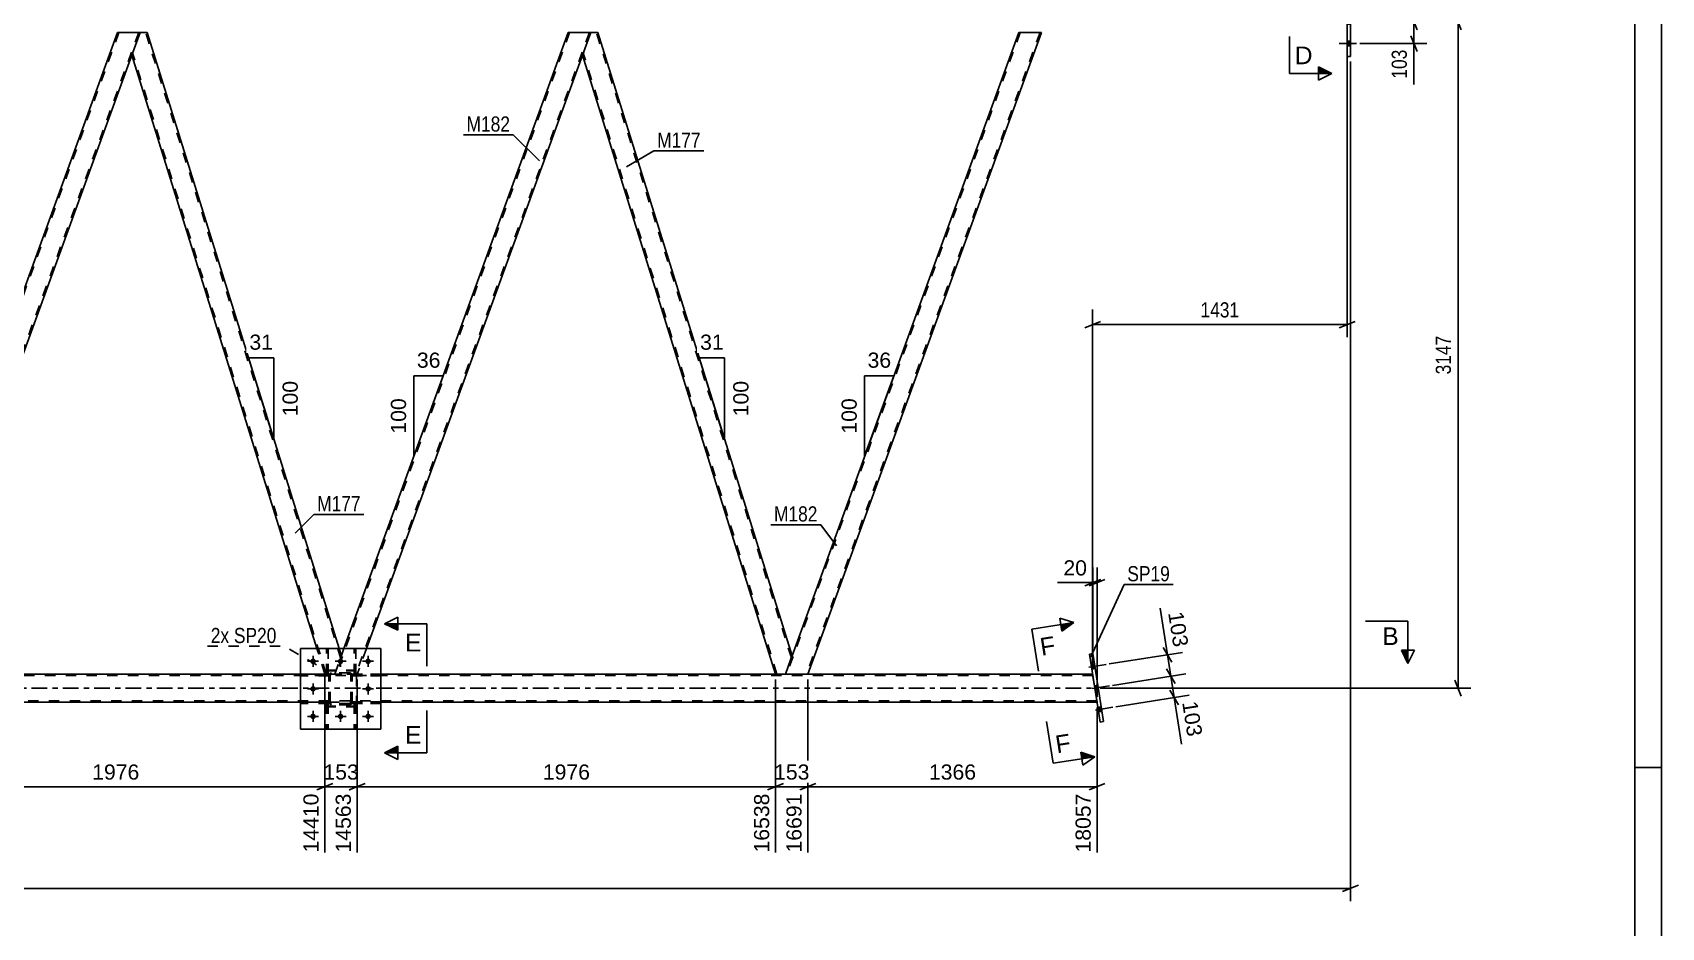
# Model space of a CAD drawing. Header units: millimetres. Extents: x 0 to 841, y 0 to 594.
# Drawn here: x 533.3 to 841, y 267.8 to 436.9 of the extents above; entities that cross this region are included whole.
import ezdxf

# ---------------------------------------------------------------- set-up
doc = ezdxf.new("R2010")
doc.units = ezdxf.units.MM
doc.linetypes.add('DXK_LINE_DOT2', pattern=[3.9198, 1.9599, -1.9599])
doc.linetypes.add('DXK_LINE_DOT3', pattern=[5.9187, 2.979, -0.9799, 0.9799, -0.9799])
doc.styles.add('Arial', font='ARIAL.TTF', dxfattribs={"height": 0.2})
doc.styles.add('Arial Narrow', font='ARIALN.TTF', dxfattribs={"height": 0.2})

# ---------------------------------------------------------------- blocks, each defined once
blk = doc.blocks.new('Unknown-717033707-1135')
at = {"color": 5, "linetype": 'Continuous'}
for p, q in [((841, 0), (841, 594)), ((836, 5), (836, 589)), ((841, 298), (836, 298))]:
    blk.add_line(p, q, dxfattribs=at)
blk = doc.blocks.new('Part-717033707-2079 - 1868')
at = {"color": 7, "linetype": 'DXK_LINE_DOT2'}
for p, q in [((599.09, 315.63), (593.69, 315.63)), ((593.69, 315.63), (593.69, 315.31)), ((593.69, 315.31), (599.09, 315.31)), ((594.29, 315.31), (594.29, 315.63)), ((599.09, 315.31), (599.09, 315.63))]:
    blk.add_line(p, q, dxfattribs=at)
blk = doc.blocks.new('Part-717033707-2145 - 1868')
at = {"color": 7, "linetype": 'DXK_LINE_DOT2'}
for p, q in [((589.16, 310.11), (588.84, 310.11)), ((588.84, 310.11), (588.85, 305.27)), ((588.84, 309.51), (589.16, 309.51)), ((589.16, 310.11), (589.17, 305.27)), ((588.85, 305.27), (589.17, 305.27))]:
    blk.add_line(p, q, dxfattribs=at)
blk = doc.blocks.new('Part-717033707-1952 - 1868')
at = {"color": 7, "linetype": 'DXK_LINE_DOT2'}
for p, q in [((634.75, 436.87), (590.63, 315.65)), ((638.5, 436.87), (594.38, 315.65)), ((638.75, 436.87), (637.21, 432.61)), ((592.13, 320.47), (590.38, 315.65)), ((596.39, 320.47), (594.63, 315.65)), ((594.63, 315.65), (590.38, 315.65))]:
    blk.add_line(p, q, dxfattribs=at)
at = {"color": 2, "linetype": 'Continuous'}
for p, q in [((634.5, 436.87), (592.13, 320.47)), ((634.5, 436.87), (638.75, 436.87)), ((637.21, 432.61), (596.39, 320.47))]:
    blk.add_line(p, q, dxfattribs=at)
blk = doc.blocks.new('Bolt-717033707-1898 - 1868')
at = {"color": 1, "linetype": 'Continuous'}
for p, q in [((585.25, 318.07), (585.94, 318.07)), ((586.29, 319.11), (586.29, 318.42)), ((586.29, 317.03), (586.29, 317.72)), ((587.33, 318.07), (586.64, 318.07)), ((590.45, 318.07), (591.14, 318.07)), ((591.49, 319.11), (591.49, 318.42)), ((591.49, 317.03), (591.49, 317.72)), ((592.53, 318.07), (591.84, 318.07)), ((595.65, 318.07), (596.34, 318.07)), ((596.69, 319.11), (596.69, 318.42)), ((596.69, 317.03), (596.69, 317.72)), ((597.73, 318.07), (597.04, 318.07)), ((586.29, 313.91), (586.29, 313.22)), ((596.69, 313.91), (596.69, 313.22)), ((585.25, 312.87), (585.94, 312.87)), ((586.29, 311.83), (586.29, 312.52)), ((587.33, 312.87), (586.64, 312.87)), ((595.65, 312.87), (596.34, 312.87)), ((596.69, 311.83), (596.69, 312.52)), ((597.73, 312.87), (597.04, 312.87)), ((586.29, 308.71), (586.29, 308.02)), ((591.49, 308.71), (591.49, 308.02)), ((596.69, 308.71), (596.69, 308.02)), ((585.25, 307.67), (585.94, 307.67)), ((586.29, 306.63), (586.29, 307.32)), ((587.33, 307.67), (586.64, 307.67)), ((590.45, 307.67), (591.14, 307.67)), ((591.49, 306.63), (591.49, 307.32)), ((592.53, 307.67), (591.84, 307.67)), ((595.65, 307.67), (596.34, 307.67)), ((596.69, 306.63), (596.69, 307.32)), ((597.73, 307.67), (597.04, 307.67))]:
    blk.add_line(p, q, dxfattribs=at)
blk = doc.blocks.new('Part-717033707-1900 - 1868')
at = {"color": 7, "linetype": 'DXK_LINE_DOT2'}
for p, q in [((594.49, 316.27), (588.49, 316.27)), ((588.49, 309.47), (588.49, 316.27)), ((594.49, 309.47), (594.49, 316.27)), ((594.49, 309.47), (588.49, 309.47))]:
    blk.add_line(p, q, dxfattribs=at)
blk = doc.blocks.new('Part-717033707-1901 - 1868')
at = {"color": 7, "linetype": 'DXK_LINE_DOT2'}
for p, q in [((594.49, 316.41), (588.49, 316.41)), ((588.49, 309.61), (588.49, 316.41)), ((594.49, 309.61), (594.49, 316.41)), ((594.49, 309.61), (588.49, 309.61))]:
    blk.add_line(p, q, dxfattribs=at)
blk = doc.blocks.new('Part-717033707-1902 - 1868')
at = {"color": 7, "linetype": 'DXK_LINE_DOT2'}
for p, q in [((589.29, 315.39), (589.33, 315.57)), ((589.33, 315.57), (589.29, 315.39)), ((589.29, 310.35), (589.29, 315.39)), ((589.53, 315.39), (589.55, 315.48)), ((589.53, 310.35), (589.53, 315.39)), ((589.55, 315.48), (589.6, 315.56)), ((589.59, 315.83), (589.77, 315.87)), ((589.77, 315.87), (589.59, 315.83)), ((589.6, 315.56), (589.68, 315.61)), ((589.68, 315.61), (589.77, 315.63)), ((593.21, 315.87), (589.77, 315.87)), ((589.77, 315.63), (593.21, 315.63)), ((593.21, 315.87), (593.39, 315.83)), ((593.39, 315.83), (593.21, 315.87)), ((593.21, 315.63), (593.3, 315.61)), ((593.3, 315.61), (593.38, 315.56)), ((593.38, 315.56), (593.43, 315.48)), ((593.43, 315.48), (593.45, 315.39)), ((593.45, 310.35), (593.45, 315.39)), ((593.65, 315.57), (593.69, 315.39)), ((593.69, 315.39), (593.65, 315.57)), ((593.69, 310.35), (593.69, 315.39)), ((589.33, 310.17), (589.29, 310.35)), ((589.29, 310.35), (589.33, 310.17)), ((589.55, 310.26), (589.53, 310.35)), ((589.6, 310.18), (589.55, 310.26)), ((589.77, 309.87), (589.59, 309.91)), ((589.59, 309.91), (589.77, 309.87)), ((589.68, 310.13), (589.6, 310.18)), ((589.77, 310.11), (589.68, 310.13)), ((593.21, 310.11), (589.77, 310.11)), ((593.21, 309.87), (589.77, 309.87)), ((593.3, 310.13), (593.21, 310.11)), ((593.39, 309.91), (593.21, 309.87)), ((593.21, 309.87), (593.39, 309.91)), ((593.38, 310.18), (593.3, 310.13)), ((593.43, 310.26), (593.38, 310.18)), ((593.45, 310.35), (593.43, 310.26)), ((593.69, 310.35), (593.65, 310.17)), ((593.65, 310.17), (593.69, 310.35))]:
    blk.add_line(p, q, dxfattribs=at)
at = {"color": 7, "linetype": 'DXK_LINE_DOT3'}
blk.add_line((591.49, 312.87), (591.49, 312.87), dxfattribs=at)
at = {"color": 7, "linetype": 'DXK_LINE_DOT2'}
for centre, start, end in [((589.77, 315.39), 112.5, 157.5), ((589.77, 315.39), 112.5, 157.5), ((593.21, 315.39), 22.5, 67.5), ((593.21, 315.39), 22.5, 67.5), ((589.77, 310.35), 202.5, 247.5), ((589.77, 310.35), 202.5, 247.5), ((593.21, 310.35), 292.5, 337.5), ((593.21, 310.35), 292.5, 337.5)]:
    blk.add_arc(centre, 0.48, start, end, dxfattribs=at)
blk = doc.blocks.new('Part-717033707-1967 - 1868')
at = {"color": 2, "linetype": 'Continuous'}
for p, q in [((638.75, 436.87), (637.21, 432.61)), ((640.07, 436.87), (638.75, 436.87)), ((676.77, 319.12), (640.07, 436.87)), ((637.21, 432.61), (673.66, 315.65)), ((676.5, 318.37), (675.51, 315.65)), ((676.77, 319.12), (676.5, 318.37))]:
    blk.add_line(p, q, dxfattribs=at)
at = {"color": 7, "linetype": 'DXK_LINE_DOT2'}
for p, q in [((676.64, 318.74), (639.82, 436.87)), ((673.92, 315.65), (637.34, 432.99)), ((676.75, 319.06), (676.5, 318.37)), ((675.51, 315.65), (673.66, 315.65))]:
    blk.add_line(p, q, dxfattribs=at)
blk = doc.blocks.new('Part-717033707-1972 - 1868')
at = {"color": 7, "linetype": 'DXK_LINE_DOT2'}
for p, q in [((719.89, 436.87), (675.76, 315.65)), ((723.63, 436.87), (679.51, 315.65)), ((676.77, 319.12), (675.51, 315.65)), ((679.77, 315.65), (675.51, 315.65))]:
    blk.add_line(p, q, dxfattribs=at)
at = {"color": 2, "linetype": 'Continuous'}
for p, q in [((719.63, 436.87), (676.77, 319.12)), ((723.89, 436.87), (679.77, 315.65)), ((719.63, 436.87), (723.89, 436.87))]:
    blk.add_line(p, q, dxfattribs=at)
blk = doc.blocks.new('Part-717033707-1982 - 1868')
at = {"color": 7, "linetype": 'DXK_LINE_DOT2'}
for p, q in [((588.85, 315.63), (588.85, 320.47)), ((588.85, 320.47), (589.17, 320.47)), ((589.17, 320.47), (589.17, 315.63)), ((588.85, 316.23), (589.17, 316.23)), ((589.17, 315.63), (588.85, 315.63))]:
    blk.add_line(p, q, dxfattribs=at)
blk = doc.blocks.new('Part-717033707-1923 - 1868')
at = {"color": 7, "linetype": 'DXK_LINE_DOT2'}
for p, q in [((589.29, 310.43), (583.89, 310.43)), ((583.89, 310.43), (583.89, 310.11)), ((589.29, 310.11), (583.89, 310.11)), ((588.69, 310.11), (588.69, 310.43)), ((589.29, 310.11), (589.29, 310.43))]:
    blk.add_line(p, q, dxfattribs=at)
blk = doc.blocks.new('Part-717033707-1988 - 1868')
at = {"color": 7, "linetype": 'DXK_LINE_DOT2'}
for p, q in [((588.84, 310.11), (589.16, 310.11)), ((588.84, 310.11), (588.85, 305.27)), ((588.84, 309.51), (589.16, 309.51)), ((589.16, 310.11), (589.17, 305.27)), ((589.17, 305.27), (588.85, 305.27))]:
    blk.add_line(p, q, dxfattribs=at)
blk = doc.blocks.new('Part-717033707-1928 - 1868')
at = {"color": 2, "linetype": 'Continuous'}
for p, q in [((781.62, 445.37), (781.62, 432.37)), ((781.62, 445.37), (782.26, 445.37)), ((782.26, 445.37), (782.26, 432.37)), ((781.62, 432.37), (782.26, 432.37))]:
    blk.add_line(p, q, dxfattribs=at)
blk = doc.blocks.new('Part-717033707-1993 - 1868')
at = {"color": 7, "linetype": 'DXK_LINE_DOT2'}
for p, q in [((589.29, 315.39), (589.33, 315.57)), ((589.33, 315.57), (589.29, 315.39)), ((589.29, 310.35), (589.29, 315.39)), ((589.53, 315.39), (589.55, 315.48)), ((589.53, 310.35), (589.53, 315.39)), ((589.55, 315.48), (589.6, 315.56)), ((589.59, 315.83), (589.77, 315.87)), ((589.77, 315.87), (589.59, 315.83)), ((589.6, 315.56), (589.68, 315.61)), ((589.68, 315.61), (589.77, 315.63)), ((593.21, 315.87), (589.77, 315.87)), ((589.77, 315.63), (593.21, 315.63)), ((593.21, 315.87), (593.39, 315.83)), ((593.39, 315.83), (593.21, 315.87)), ((593.21, 315.63), (593.3, 315.61)), ((593.3, 315.61), (593.38, 315.56)), ((593.38, 315.56), (593.43, 315.48)), ((593.43, 315.48), (593.45, 315.39)), ((593.45, 310.35), (593.45, 315.39)), ((593.65, 315.57), (593.69, 315.39)), ((593.69, 315.39), (593.65, 315.57)), ((593.69, 310.35), (593.69, 315.39)), ((589.33, 310.17), (589.29, 310.35)), ((589.29, 310.35), (589.33, 310.17)), ((589.55, 310.26), (589.53, 310.35)), ((589.6, 310.18), (589.55, 310.26)), ((589.77, 309.87), (589.59, 309.91)), ((589.59, 309.91), (589.77, 309.87)), ((589.68, 310.13), (589.6, 310.18)), ((589.77, 310.11), (589.68, 310.13)), ((593.21, 310.11), (589.77, 310.11)), ((593.21, 309.87), (589.77, 309.87)), ((593.3, 310.13), (593.21, 310.11)), ((593.39, 309.91), (593.21, 309.87)), ((593.21, 309.87), (593.39, 309.91)), ((593.38, 310.18), (593.3, 310.13)), ((593.43, 310.26), (593.38, 310.18)), ((593.45, 310.35), (593.43, 310.26)), ((593.69, 310.35), (593.65, 310.17)), ((593.65, 310.17), (593.69, 310.35))]:
    blk.add_line(p, q, dxfattribs=at)
at = {"color": 7, "linetype": 'DXK_LINE_DOT3'}
blk.add_line((591.49, 312.87), (591.49, 312.87), dxfattribs=at)
at = {"color": 7, "linetype": 'DXK_LINE_DOT2'}
for centre, start, end in [((589.77, 315.39), 112.5, 157.5), ((589.77, 315.39), 112.5, 157.5), ((593.21, 315.39), 22.5, 67.5), ((593.21, 315.39), 22.5, 67.5), ((589.77, 310.35), 202.5, 247.5), ((589.77, 310.35), 202.5, 247.5), ((593.21, 310.35), 292.5, 337.5), ((593.21, 310.35), 292.5, 337.5)]:
    blk.add_arc(centre, 0.48, start, end, dxfattribs=at)
blk = doc.blocks.new('Part-717033707-1933 - 1868')
at = {"color": 2, "linetype": 'Continuous'}
for p, q in [((733.6, 319.53), (732.97, 319.43)), ((734.98, 306.58), (732.97, 319.43)), ((733.6, 319.53), (735.61, 306.68)), ((735.61, 306.68), (734.98, 306.58))]:
    blk.add_line(p, q, dxfattribs=at)
blk = doc.blocks.new('Part-717033707-1985 - 1868')
at = {"color": 7, "linetype": 'DXK_LINE_DOT2'}
for p, q in [((594.04, 315.63), (594.04, 320.47)), ((594.04, 320.47), (594.36, 320.47)), ((594.36, 320.47), (594.36, 315.63)), ((594.04, 316.23), (594.36, 316.23)), ((594.36, 315.63), (594.04, 315.63))]:
    blk.add_line(p, q, dxfattribs=at)
blk = doc.blocks.new('Part-717033707-1991 - 1868')
at = {"color": 7, "linetype": 'DXK_LINE_DOT2'}
for p, q in [((594.04, 310.11), (594.36, 310.11)), ((594.04, 310.11), (594.04, 305.27)), ((594.04, 309.51), (594.36, 309.51)), ((594.36, 310.11), (594.36, 305.27)), ((594.36, 305.27), (594.04, 305.27))]:
    blk.add_line(p, q, dxfattribs=at)
blk = doc.blocks.new('Part-717033707-2095 - 1868')
at = {"color": 7, "linetype": 'DXK_LINE_DOT2'}
for p, q in [((583.89, 320.47), (583.89, 305.27)), ((583.89, 320.47), (599.09, 320.47)), ((599.09, 320.47), (599.09, 305.27)), ((583.89, 305.27), (599.09, 305.27))]:
    blk.add_line(p, q, dxfattribs=at)
blk = doc.blocks.new('Part-717033707-2039 - 1868')
at = {"color": 7, "linetype": 'DXK_LINE_DOT2'}
for p, q in [((549.62, 436.87), (505.5, 315.65)), ((553.36, 436.87), (509.24, 315.65)), ((553.62, 436.87), (552.07, 432.61)), ((506.5, 319.12), (505.24, 315.65)), ((509.5, 315.65), (505.24, 315.65))]:
    blk.add_line(p, q, dxfattribs=at)
at = {"color": 2, "linetype": 'Continuous'}
for p, q in [((549.36, 436.87), (506.5, 319.12)), ((549.36, 436.87), (553.62, 436.87)), ((552.07, 432.61), (509.5, 315.65))]:
    blk.add_line(p, q, dxfattribs=at)
blk = doc.blocks.new('Part-717033707-2044 - 1868')
at = {"color": 2, "linetype": 'Continuous'}
for p, q in [((553.62, 436.87), (552.07, 432.61)), ((554.94, 436.87), (553.62, 436.87)), ((591.22, 320.47), (554.94, 436.87)), ((587.03, 320.47), (552.07, 432.61))]:
    blk.add_line(p, q, dxfattribs=at)
at = {"color": 7, "linetype": 'DXK_LINE_DOT2'}
for p, q in [((591.5, 318.74), (554.68, 436.87)), ((588.78, 315.65), (552.21, 432.99)), ((588.53, 315.65), (587.03, 320.47)), ((591.64, 319.12), (591.22, 320.47)), ((590.38, 315.65), (591.64, 319.12)), ((588.53, 315.65), (590.38, 315.65))]:
    blk.add_line(p, q, dxfattribs=at)
blk = doc.blocks.new('Part-717033707-2070 - 1868')
at = {"color": 7, "linetype": 'DXK_LINE_DOT2'}
for p, q in [((733.6, 315.41), (59.62, 315.41)), ((599.09, 315.65), (583.89, 315.65)), ((733.56, 315.65), (734.39, 310.37)), ((734.35, 310.61), (59.62, 310.61)), ((599.09, 310.37), (328.48, 310.37))]:
    blk.add_line(p, q, dxfattribs=at)
at = {"color": 2, "linetype": 'Continuous'}
for p, q in [((583.89, 315.65), (343.68, 315.65)), ((733.56, 315.65), (599.09, 315.65)), ((583.89, 310.37), (343.68, 310.37)), ((734.39, 310.37), (599.09, 310.37))]:
    blk.add_line(p, q, dxfattribs=at)
at = {"color": 7, "linetype": 'DXK_LINE_DOT3'}
blk.add_line((59.62, 313.01), (733.97, 313.01), dxfattribs=at)
blk = doc.blocks.new('Part-717033707-2077 - 1868')
at = {"color": 7, "linetype": 'DXK_LINE_DOT2'}
for p, q in [((589.29, 315.63), (583.89, 315.63)), ((583.89, 315.63), (583.89, 315.31)), ((589.29, 315.31), (583.89, 315.31)), ((588.69, 315.31), (588.69, 315.63)), ((589.29, 315.31), (589.29, 315.63))]:
    blk.add_line(p, q, dxfattribs=at)
blk = doc.blocks.new('Part-717033707-2078 - 1868')
at = {"color": 7, "linetype": 'DXK_LINE_DOT2'}
for p, q in [((599.09, 310.43), (593.69, 310.43)), ((593.69, 310.43), (593.69, 310.11)), ((593.69, 310.11), (599.09, 310.11)), ((594.29, 310.11), (594.29, 310.43)), ((599.09, 310.11), (599.09, 310.43))]:
    blk.add_line(p, q, dxfattribs=at)
blk = doc.blocks.new('Bolt-717033707-2092 - 1868')
at = {"linetype": 'Continuous'}
for points in [[(781.62, 443.41), (781.62, 442.53), (782.26, 442.53), (782.26, 443.41)], [(781.62, 443.41), (781.62, 442.53), (782.26, 442.53), (782.26, 443.41)], [(781.62, 443.41), (781.62, 442.53), (782.26, 442.53), (782.26, 443.41)], [(781.62, 439.31), (781.62, 438.43), (782.26, 438.43), (782.26, 439.31)], [(781.62, 439.31), (781.62, 438.43), (782.26, 438.43), (782.26, 439.31)], [(781.62, 435.21), (781.62, 434.33), (782.26, 434.33), (782.26, 435.21)], [(781.62, 435.21), (781.62, 434.33), (782.26, 434.33), (782.26, 435.21)], [(781.62, 435.21), (781.62, 434.33), (782.26, 434.33), (782.26, 435.21)]]:
    blk.add_hatch(color=1, dxfattribs=at).paths.add_polyline_path(points)
at = {"color": 1, "linetype": 'Continuous'}
for p, q in [((782.26, 443.41), (781.62, 443.41)), ((782.26, 443.41), (781.62, 443.41)), ((782.26, 443.41), (781.62, 443.41)), ((783.42, 442.97), (780.1, 442.97)), ((783.42, 442.97), (780.1, 442.97)), ((783.42, 442.97), (780.1, 442.97)), ((782.26, 442.53), (781.62, 442.53)), ((782.26, 442.53), (781.62, 442.53)), ((782.26, 442.53), (781.62, 442.53)), ((783.42, 438.87), (780.1, 438.87)), ((783.42, 438.87), (780.1, 438.87)), ((782.26, 439.31), (781.62, 439.31)), ((782.26, 439.31), (781.62, 439.31)), ((782.26, 438.43), (781.62, 438.43)), ((782.26, 438.43), (781.62, 438.43)), ((783.42, 434.77), (780.1, 434.77)), ((783.42, 434.77), (780.1, 434.77)), ((783.42, 434.77), (780.1, 434.77)), ((782.26, 435.21), (781.62, 435.21)), ((782.26, 435.21), (781.62, 435.21)), ((782.26, 435.21), (781.62, 435.21)), ((782.26, 434.33), (781.62, 434.33)), ((782.26, 434.33), (781.62, 434.33)), ((782.26, 434.33), (781.62, 434.33))]:
    blk.add_line(p, q, dxfattribs=at)
blk = doc.blocks.new('Bolt-717033707-2093 - 1868')
at = {"linetype": 'Continuous'}
for points in [[(734.04, 316.72), (733.9, 317.59), (733.27, 317.49), (733.41, 316.62)], [(734.04, 316.72), (733.9, 317.59), (733.27, 317.49), (733.41, 316.62)], [(734.04, 316.72), (733.9, 317.59), (733.27, 317.49), (733.41, 316.62)], [(734.67, 312.67), (734.54, 313.54), (733.91, 313.44), (734.04, 312.57)], [(734.67, 312.67), (734.54, 313.54), (733.91, 313.44), (734.04, 312.57)], [(735.31, 308.62), (735.17, 309.49), (734.54, 309.39), (734.68, 308.52)], [(735.31, 308.62), (735.17, 309.49), (734.54, 309.39), (734.68, 308.52)], [(735.31, 308.62), (735.17, 309.49), (734.54, 309.39), (734.68, 308.52)]]:
    blk.add_hatch(color=1, dxfattribs=at).paths.add_polyline_path(points)
at = {"color": 1, "linetype": 'Continuous'}
for p, q in [((732.82, 316.97), (736.1, 317.49)), ((732.82, 316.97), (736.1, 317.49)), ((732.82, 316.97), (736.1, 317.49)), ((733.27, 317.49), (733.9, 317.59)), ((733.27, 317.49), (733.9, 317.59)), ((733.27, 317.49), (733.9, 317.59)), ((733.41, 316.62), (734.04, 316.72)), ((733.41, 316.62), (734.04, 316.72)), ((733.41, 316.62), (734.04, 316.72)), ((733.46, 312.92), (736.74, 313.44)), ((733.46, 312.92), (736.74, 313.44)), ((733.91, 313.44), (734.54, 313.54)), ((733.91, 313.44), (734.54, 313.54)), ((734.04, 312.57), (734.67, 312.67)), ((734.04, 312.57), (734.67, 312.67)), ((734.1, 308.87), (737.38, 309.39)), ((734.1, 308.87), (737.38, 309.39)), ((734.1, 308.87), (737.38, 309.39)), ((734.54, 309.39), (735.17, 309.49)), ((734.54, 309.39), (735.17, 309.49)), ((734.54, 309.39), (735.17, 309.49)), ((734.68, 308.52), (735.31, 308.62)), ((734.68, 308.52), (735.31, 308.62)), ((734.68, 308.52), (735.31, 308.62))]:
    blk.add_line(p, q, dxfattribs=at)
blk = doc.blocks.new('Bolt-717033707-2113 - 1868')
at = {"linetype": 'Continuous'}
for points in [[(586.81, 318.07, -1), (585.77, 318.07, -1)], [(592.01, 318.07, -1), (590.97, 318.07, -1)], [(597.21, 318.07, -1), (596.17, 318.07, -1)], [(586.81, 312.87, -1), (585.77, 312.87, -1)], [(597.21, 312.87, -1), (596.17, 312.87, -1)], [(586.81, 307.67, -1), (585.77, 307.67, -1)], [(592.01, 307.67, -1), (590.97, 307.67, -1)], [(597.21, 307.67, -1), (596.17, 307.67, -1)]]:
    blk.add_hatch(color=1, dxfattribs=at).paths.add_polyline_path(points)
at = {"color": 1, "linetype": 'Continuous'}
for p, q in [((587.33, 318.07), (585.25, 318.07)), ((586.29, 319.11), (586.29, 317.03)), ((592.53, 318.07), (590.45, 318.07)), ((591.49, 319.11), (591.49, 317.03)), ((597.73, 318.07), (595.65, 318.07)), ((596.69, 319.11), (596.69, 317.03)), ((586.29, 313.91), (586.29, 311.83)), ((596.69, 313.91), (596.69, 311.83)), ((587.33, 312.87), (585.25, 312.87)), ((597.73, 312.87), (595.65, 312.87)), ((586.29, 308.71), (586.29, 306.63)), ((591.49, 308.71), (591.49, 306.63)), ((596.69, 308.71), (596.69, 306.63)), ((587.33, 307.67), (585.25, 307.67)), ((592.53, 307.67), (590.45, 307.67)), ((597.73, 307.67), (595.65, 307.67))]:
    blk.add_line(p, q, dxfattribs=at)
blk = doc.blocks.new('Part-717033707-2132 - 1868')
at = {"color": 2, "linetype": 'Continuous'}
for p, q in [((599.09, 320.47), (583.89, 320.47)), ((583.89, 320.47), (583.89, 305.27)), ((599.09, 320.47), (599.09, 305.27)), ((599.09, 305.27), (583.89, 305.27))]:
    blk.add_line(p, q, dxfattribs=at)
blk = doc.blocks.new('Part-717033707-2133 - 1868')
at = {"color": 7, "linetype": 'DXK_LINE_DOT2'}
for p, q in [((593.69, 315.31), (593.69, 315.63)), ((593.69, 315.63), (599.09, 315.63)), ((599.09, 315.31), (593.69, 315.31)), ((594.29, 315.31), (594.29, 315.63)), ((599.09, 315.63), (599.09, 315.31))]:
    blk.add_line(p, q, dxfattribs=at)
blk = doc.blocks.new('Part-717033707-2134 - 1868')
at = {"color": 7, "linetype": 'DXK_LINE_DOT2'}
for p, q in [((593.69, 310.11), (593.69, 310.43)), ((593.69, 310.43), (599.09, 310.43)), ((599.09, 310.11), (593.69, 310.11)), ((594.29, 310.11), (594.29, 310.43)), ((599.09, 310.43), (599.09, 310.11))]:
    blk.add_line(p, q, dxfattribs=at)
blk = doc.blocks.new('Part-717033707-2135 - 1868')
at = {"color": 7, "linetype": 'DXK_LINE_DOT2'}
for p, q in [((589.29, 315.63), (583.89, 315.63)), ((583.89, 315.31), (583.89, 315.63)), ((589.29, 315.31), (583.89, 315.31)), ((588.69, 315.31), (588.69, 315.63)), ((589.29, 315.63), (589.29, 315.31))]:
    blk.add_line(p, q, dxfattribs=at)
blk = doc.blocks.new('Part-717033707-2136 - 1868')
at = {"color": 7, "linetype": 'DXK_LINE_DOT2'}
for p, q in [((589.29, 310.43), (583.89, 310.43)), ((583.89, 310.11), (583.89, 310.43)), ((589.29, 310.11), (583.89, 310.11)), ((588.69, 310.11), (588.69, 310.43)), ((589.29, 310.43), (589.29, 310.11))]:
    blk.add_line(p, q, dxfattribs=at)
blk = doc.blocks.new('Part-717033707-2139 - 1868')
at = {"color": 2, "linetype": 'Continuous'}
for p, q in [((588.85, 320.47), (588.85, 320.47)), ((589.17, 320.47), (588.85, 320.47)), ((589.17, 320.47), (589.17, 320.47))]:
    blk.add_line(p, q, dxfattribs=at)
at = {"color": 7, "linetype": 'DXK_LINE_DOT2'}
for p, q in [((588.85, 315.63), (588.85, 320.47)), ((589.17, 315.63), (589.17, 320.47)), ((588.85, 316.23), (589.17, 316.23)), ((589.17, 315.63), (588.85, 315.63))]:
    blk.add_line(p, q, dxfattribs=at)
blk = doc.blocks.new('Part-717033707-2142 - 1868')
at = {"color": 2, "linetype": 'Continuous'}
for p, q in [((594.04, 320.47), (594.04, 320.47)), ((594.36, 320.47), (594.04, 320.47)), ((594.36, 320.47), (594.36, 320.47))]:
    blk.add_line(p, q, dxfattribs=at)
at = {"color": 7, "linetype": 'DXK_LINE_DOT2'}
for p, q in [((594.04, 315.63), (594.04, 320.47)), ((594.36, 315.63), (594.36, 320.47)), ((594.04, 316.23), (594.36, 316.23)), ((594.36, 315.63), (594.04, 315.63))]:
    blk.add_line(p, q, dxfattribs=at)
blk = doc.blocks.new('Part-717033707-2148 - 1868')
at = {"color": 7, "linetype": 'DXK_LINE_DOT2'}
for p, q in [((594.36, 310.11), (594.04, 310.11)), ((594.04, 310.11), (594.04, 305.27)), ((594.04, 309.51), (594.36, 309.51)), ((594.36, 310.11), (594.36, 305.27)), ((594.04, 305.27), (594.36, 305.27))]:
    blk.add_line(p, q, dxfattribs=at)
blk = doc.blocks.new('StraightDimension-717033707-50529 - 1868')
at = {"color": 7, "linetype": 'Continuous'}
for p, q in [((746.86, 320.7), (748.51, 317.92)), ((736.68, 317.58), (750.5, 319.75)), ((747.68, 319.31), (748.32, 315.26)), ((737.32, 313.53), (751.14, 315.7)), ((749.15, 313.87), (747.49, 316.65))]:
    blk.add_line(p, q, dxfattribs=at)
at = {"color": 0}
blk.add_wipeout([(748.34, 319.94), (752.49, 320.59), (751.27, 328.37), (747.12, 327.72)], dxfattribs=at)
at = {"color": 7, "linetype": 'Continuous'}
blk.add_line((747.68, 319.31), (746.3, 328.12), dxfattribs=at)
blk.add_line((747.68, 319.31), (746.3, 328.12), dxfattribs=at)
at = {"color": 3, "style": 'Arial'}
blk.add_text('103', height=2.865, rotation=-81.0735, dxfattribs=at).set_placement((747.81, 327.22))
blk = doc.blocks.new('StraightDimension-717033707-56484 - 1868')
at = {"color": 7, "linetype": 'Continuous'}
for p, q in [((733.6, 320.53), (733.6, 335.79)), ((734.39, 311.37), (734.39, 335.79)), ((732.1, 332.34), (735.1, 333.54)), ((735.89, 333.54), (732.89, 332.34)), ((733.6, 332.94), (734.39, 332.94))]:
    blk.add_line(p, q, dxfattribs=at)
at = {"color": 0}
blk.add_wipeout([(733.07, 333.69), (733.07, 337.89), (727.43, 337.89), (727.43, 333.69)], dxfattribs=at)
at = {"color": 7, "linetype": 'Continuous'}
blk.add_line((733.6, 332.94), (726.9, 332.94), dxfattribs=at)
blk.add_line((733.6, 332.94), (726.9, 332.94), dxfattribs=at)
at = {"color": 3, "style": 'Arial'}
blk.add_text('20', height=2.865, dxfattribs=at).set_placement((728.03, 334.29))
blk = doc.blocks.new('AngleDimension-717033707-49959 - 1868')
at = {"color": 7, "linetype": 'Continuous'}
for p, q in [((690.49, 372.04), (696.03, 372.04)), ((690.49, 356.81), (696.03, 372.04)), ((690.49, 356.81), (690.49, 372.04)), ((696.07, 372.13), (696.03, 372.04))]:
    blk.add_line(p, q, dxfattribs=at)
at = {"color": 0}
for points in [[(696.09, 372.94), (696.09, 377.14), (690.44, 377.14), (690.44, 372.94)], [(689.59, 368.36), (685.39, 368.36), (685.39, 360.49), (689.59, 360.49)]]:
    blk.add_wipeout(points, dxfattribs=at)
at = {"color": 3, "style": 'Arial'}
blk.add_text('36', height=2.865, dxfattribs=at).set_placement((691.04, 373.54))
blk.add_text('100', height=2.865, rotation=90.0002, dxfattribs=at).set_placement((688.99, 361.09))
blk = doc.blocks.new('StraightDimension-717033707-49476 - 1868')
at = {"color": 7, "linetype": 'Continuous'}
for p, q in [((679.77, 314.65), (679.77, 281.95)), ((734.39, 309.37), (734.39, 281.95)), ((681.27, 294.97), (678.27, 293.77)), ((679.77, 294.37), (734.39, 294.37)), ((732.89, 293.77), (735.89, 294.97))]:
    blk.add_line(p, q, dxfattribs=at)
at = {"color": 0}
blk.add_wipeout([(712.12, 295.12), (712.12, 299.32), (702.03, 299.32), (702.03, 295.12)], dxfattribs=at)
at = {"color": 0, "linetype": 'Continuous'}
blk.add_wipeout([(733.79, 293.67), (729.59, 293.67), (729.59, 281.35), (733.79, 281.35)], dxfattribs=at)
at = {"color": 3, "style": 'Arial'}
blk.add_text('1366', height=2.865, dxfattribs=at).set_placement((702.63, 295.72))
at = {"color": 3, "linetype": 'Continuous', "style": 'Arial'}
blk.add_text('18057', height=2.865, rotation=90.0002, dxfattribs=at).set_placement((733.19, 281.95))
blk = doc.blocks.new('StraightDimension-717033707-50510 - 1868')
at = {"color": 7, "linetype": 'Continuous'}
for p, q in [((793.66, 440.37), (794.86, 437.37)), ((782.62, 438.87), (796.66, 438.87)), ((794.26, 434.77), (794.26, 438.87)), ((784.02, 434.77), (796.66, 434.77)), ((794.86, 433.27), (793.66, 436.27))]:
    blk.add_line(p, q, dxfattribs=at)
at = {"color": 0}
blk.add_wipeout([(793.51, 434.24), (789.31, 434.24), (789.31, 427.56), (793.51, 427.56)], dxfattribs=at)
at = {"color": 7, "linetype": 'Continuous'}
blk.add_line((794.26, 434.77), (794.26, 427.03), dxfattribs=at)
blk.add_line((794.26, 434.77), (794.26, 427.03), dxfattribs=at)
at = {"color": 3, "style": 'Arial Narrow'}
blk.add_text('103', height=2.863, rotation=90.0002, dxfattribs=at).set_placement((792.91, 428.16))
blk = doc.blocks.new('StraightDimension-717033707-2245 - 1868')
at = {"color": 7, "linetype": 'Continuous'}
for p, q in [((781.62, 435.87), (781.62, 379.29)), ((735.06, 382.29), (732.06, 381.09)), ((733.56, 316.65), (733.56, 384.54)), ((733.56, 381.69), (781.62, 381.69)), ((780.12, 381.09), (783.12, 382.29))]:
    blk.add_line(p, q, dxfattribs=at)
at = {"color": 0}
blk.add_wipeout([(761.84, 382.44), (761.84, 386.64), (753.33, 386.64), (753.33, 382.44)], dxfattribs=at)
at = {"color": 3, "style": 'Arial Narrow'}
blk.add_text('1431', height=2.863, dxfattribs=at).set_placement((753.93, 383.04))
blk = doc.blocks.new('StraightDimension-717033707-49479 - 1868')
at = {"color": 7, "linetype": 'Continuous'}
for p, q in [((588.53, 314.65), (588.53, 281.95)), ((594.63, 314.65), (594.63, 281.95)), ((587.03, 293.77), (590.03, 294.97)), ((588.53, 294.37), (594.63, 294.37)), ((596.13, 294.97), (593.13, 293.77))]:
    blk.add_line(p, q, dxfattribs=at)
at = {"color": 0}
blk.add_wipeout([(595.52, 295.12), (595.52, 299.32), (587.65, 299.32), (587.65, 295.12)], dxfattribs=at)
at = {"color": 3, "style": 'Arial'}
blk.add_text('153', height=2.865, dxfattribs=at).set_placement((588.25, 295.72))
at = {"color": 0, "linetype": 'Continuous'}
blk.add_wipeout([(594.03, 293.67), (589.83, 293.67), (589.83, 281.35), (594.03, 281.35)], dxfattribs=at)
at = {"color": 3, "linetype": 'Continuous', "style": 'Arial'}
blk.add_text('14563', height=2.865, rotation=90.0002, dxfattribs=at).set_placement((593.43, 281.95))
blk = doc.blocks.new('StraightDimension-717033707-2256 - 1868')
at = {"color": 7, "linetype": 'Continuous'}
for p, q in [((803.18, 437.37), (801.98, 440.37)), ((782.62, 438.87), (804.98, 438.87)), ((802.58, 313.01), (802.58, 438.87)), ((801.98, 314.51), (803.18, 311.51)), ((734.97, 313.01), (804.98, 313.01))]:
    blk.add_line(p, q, dxfattribs=at)
at = {"color": 0}
blk.add_wipeout([(801.83, 380.19), (797.63, 380.19), (797.63, 371.68), (801.83, 371.68)], dxfattribs=at)
at = {"color": 3, "style": 'Arial Narrow'}
blk.add_text('3147', height=2.863, rotation=90.0002, dxfattribs=at).set_placement((801.23, 372.28))
blk = doc.blocks.new('StraightDimension-717033707-2600 - 1868')
at = {"color": 7, "linetype": 'Continuous'}
for p, q in [((782.26, 431.37), (782.26, 272.76)), ((50.36, 275.16), (782.26, 275.16)), ((780.76, 274.56), (783.76, 275.76))]:
    blk.add_line(p, q, dxfattribs=at)
blk = doc.blocks.new('StraightDimension-717033707-49477 - 1868')
at = {"color": 7, "linetype": 'Continuous'}
for p, q in [((673.66, 314.65), (673.66, 281.95)), ((679.77, 314.65), (679.77, 281.95)), ((672.16, 293.77), (675.16, 294.97)), ((673.66, 294.37), (679.77, 294.37)), ((681.27, 294.97), (678.27, 293.77))]:
    blk.add_line(p, q, dxfattribs=at)
at = {"color": 0}
blk.add_wipeout([(680.65, 295.12), (680.65, 299.32), (672.78, 299.32), (672.78, 295.12)], dxfattribs=at)
at = {"color": 3, "style": 'Arial'}
blk.add_text('153', height=2.865, dxfattribs=at).set_placement((673.38, 295.72))
at = {"color": 0, "linetype": 'Continuous'}
blk.add_wipeout([(679.17, 293.67), (674.97, 293.67), (674.97, 281.35), (679.17, 281.35)], dxfattribs=at)
at = {"color": 3, "linetype": 'Continuous', "style": 'Arial'}
blk.add_text('16691', height=2.865, rotation=90.0002, dxfattribs=at).set_placement((678.57, 281.95))
blk = doc.blocks.new('StraightDimension-717033707-49478 - 1868')
at = {"color": 7, "linetype": 'Continuous'}
for p, q in [((594.63, 314.65), (594.63, 281.95)), ((673.66, 314.65), (673.66, 281.95)), ((596.13, 294.97), (593.13, 293.77)), ((594.63, 294.37), (673.66, 294.37)), ((672.16, 293.77), (675.16, 294.97))]:
    blk.add_line(p, q, dxfattribs=at)
at = {"color": 0}
blk.add_wipeout([(639.2, 295.12), (639.2, 299.32), (629.1, 299.32), (629.1, 295.12)], dxfattribs=at)
at = {"color": 0, "linetype": 'Continuous'}
blk.add_wipeout([(673.06, 293.67), (668.86, 293.67), (668.86, 281.35), (673.06, 281.35)], dxfattribs=at)
at = {"color": 3, "style": 'Arial'}
blk.add_text('1976', height=2.865, dxfattribs=at).set_placement((629.7, 295.72))
at = {"color": 3, "linetype": 'Continuous', "style": 'Arial'}
blk.add_text('16538', height=2.865, rotation=90.0002, dxfattribs=at).set_placement((672.46, 281.95))
blk = doc.blocks.new('StraightDimension-717033707-49480 - 1868')
at = {"color": 7, "linetype": 'Continuous'}
for p, q in [((509.5, 314.65), (509.5, 281.95)), ((588.53, 314.65), (588.53, 281.95)), ((511, 294.97), (508, 293.77)), ((509.5, 294.37), (588.53, 294.37)), ((587.03, 293.77), (590.03, 294.97))]:
    blk.add_line(p, q, dxfattribs=at)
at = {"color": 0}
blk.add_wipeout([(554.06, 295.12), (554.06, 299.32), (543.97, 299.32), (543.97, 295.12)], dxfattribs=at)
at = {"color": 0, "linetype": 'Continuous'}
blk.add_wipeout([(587.93, 293.67), (583.73, 293.67), (583.73, 281.35), (587.93, 281.35)], dxfattribs=at)
at = {"color": 3, "style": 'Arial'}
blk.add_text('1976', height=2.865, dxfattribs=at).set_placement((544.57, 295.72))
at = {"color": 3, "linetype": 'Continuous', "style": 'Arial'}
blk.add_text('14410', height=2.865, rotation=90.0002, dxfattribs=at).set_placement((587.33, 281.95))
blk = doc.blocks.new('AngleDimension-717033707-49901 - 1868')
at = {"color": 7, "linetype": 'Continuous'}
for p, q in [((576.98, 366.14), (574.08, 375.44)), ((578.9, 375.44), (574.08, 375.44)), ((578.9, 359.97), (574.08, 375.44)), ((578.9, 359.97), (578.9, 375.44))]:
    blk.add_line(p, q, dxfattribs=at)
at = {"color": 0}
for points in [[(579.32, 376.34), (579.32, 380.54), (573.67, 380.54), (573.67, 376.34)], [(584, 371.64), (579.8, 371.64), (579.8, 363.77), (584, 363.77)]]:
    blk.add_wipeout(points, dxfattribs=at)
at = {"color": 3, "style": 'Arial'}
blk.add_text('31', height=2.865, dxfattribs=at).set_placement((574.27, 376.94))
blk.add_text('100', height=2.865, rotation=90.0002, dxfattribs=at).set_placement((583.4, 364.37))
blk = doc.blocks.new('AngleDimension-717033707-49929 - 1868')
at = {"color": 7, "linetype": 'Continuous'}
for p, q in [((662.12, 366.14), (659.22, 375.44)), ((664.04, 375.44), (659.22, 375.44)), ((664.04, 359.97), (659.22, 375.44)), ((664.04, 359.97), (664.04, 375.44))]:
    blk.add_line(p, q, dxfattribs=at)
at = {"color": 0}
for points in [[(664.45, 376.34), (664.45, 380.54), (658.81, 380.54), (658.81, 376.34)], [(669.14, 371.64), (664.94, 371.64), (664.94, 363.77), (669.14, 363.77)]]:
    blk.add_wipeout(points, dxfattribs=at)
at = {"color": 3, "style": 'Arial'}
blk.add_text('31', height=2.865, dxfattribs=at).set_placement((659.41, 376.94))
blk.add_text('100', height=2.865, rotation=90.0002, dxfattribs=at).set_placement((668.54, 364.37))
blk = doc.blocks.new('AngleDimension-717033707-49931 - 1868')
at = {"color": 7, "linetype": 'Continuous'}
for p, q in [((605.36, 372.04), (610.9, 372.04)), ((605.36, 356.81), (610.9, 372.04)), ((605.36, 356.81), (605.36, 372.04)), ((610.93, 372.13), (610.9, 372.04))]:
    blk.add_line(p, q, dxfattribs=at)
at = {"color": 0}
for points in [[(610.95, 372.94), (610.95, 377.14), (605.31, 377.14), (605.31, 372.94)], [(604.46, 368.36), (600.26, 368.36), (600.26, 360.49), (604.46, 360.49)]]:
    blk.add_wipeout(points, dxfattribs=at)
at = {"color": 3, "style": 'Arial'}
blk.add_text('36', height=2.865, dxfattribs=at).set_placement((605.91, 373.54))
blk.add_text('100', height=2.865, rotation=90.0002, dxfattribs=at).set_placement((603.86, 361.09))
blk = doc.blocks.new('StraightDimension-717033707-50528 - 1868')
at = {"color": 7, "linetype": 'Continuous'}
for p, q in [((737.32, 313.53), (751.14, 315.7)), ((747.49, 316.65), (749.15, 313.87)), ((748.32, 315.26), (748.96, 311.21)), ((737.96, 309.48), (751.77, 311.65)), ((749.78, 309.82), (748.13, 312.6))]:
    blk.add_line(p, q, dxfattribs=at)
at = {"color": 0}
blk.add_wipeout([(751, 303.03), (755.15, 303.68), (753.93, 311.46), (749.78, 310.81)], dxfattribs=at)
at = {"color": 7, "linetype": 'Continuous'}
blk.add_line((748.96, 311.21), (750.34, 302.39), dxfattribs=at)
blk.add_line((748.96, 311.21), (750.34, 302.39), dxfattribs=at)
at = {"color": 3, "style": 'Arial'}
blk.add_text('103', height=2.865, rotation=-81.0735, dxfattribs=at).set_placement((750.46, 310.31))
blk = doc.blocks.new('Mark-717033707-1963 - 1868')
at = {"color": 0}
blk.add_wipeout([(659.51, 415.11), (659.51, 418.11), (651.29, 418.11), (651.29, 415.11)], dxfattribs=at)
blk.add_wipeout([(659.51, 415.11), (659.51, 418.11), (651.29, 418.11), (651.29, 415.11)], dxfattribs=at)
at = {"color": 30, "linetype": 'Continuous'}
for p, q in [((645.49, 411.51), (650.69, 414.51)), ((650.69, 414.51), (660.11, 414.51))]:
    blk.add_line(p, q, dxfattribs=at)
at = {"color": 3, "style": 'Arial Narrow'}
blk.add_text('M177', height=2.863, dxfattribs=at).set_placement((651.29, 415.11))
blk = doc.blocks.new('Mark-717033707-1968 - 1868')
at = {"color": 0}
blk.add_wipeout([(681.59, 344.49), (681.59, 347.49), (673.36, 347.49), (673.36, 344.49)], dxfattribs=at)
blk.add_wipeout([(681.59, 344.49), (681.59, 347.49), (673.36, 347.49), (673.36, 344.49)], dxfattribs=at)
at = {"color": 30, "linetype": 'Continuous'}
for p in [(672.76, 343.89), (685.2, 339.9)]:
    blk.add_line(p, (682.19, 343.89), dxfattribs=at)
at = {"color": 3, "style": 'Arial Narrow'}
blk.add_text('M182', height=2.863, dxfattribs=at).set_placement((673.36, 344.49))
blk = doc.blocks.new('MarkSet-717033707-51594 - 1868')
at = {"color": 0}
blk.add_wipeout([(570.44, 321.52), (570.44, 324.52), (566.97, 324.52), (566.97, 321.52)], dxfattribs=at)
blk.add_wipeout([(570.44, 321.52), (570.44, 324.52), (566.97, 324.52), (566.97, 321.52)], dxfattribs=at)
blk.add_wipeout([(579.38, 321.52), (579.38, 324.52), (571.34, 324.52), (571.34, 321.52)], dxfattribs=at)
blk.add_wipeout([(579.38, 321.52), (579.38, 324.52), (571.34, 324.52), (571.34, 321.52)], dxfattribs=at)
at = {"color": 30, "linetype": 'DXK_LINE_DOT2'}
for p in [(566.37, 320.92), (586.94, 317.42)]:
    blk.add_line(p, (580.88, 320.92), dxfattribs=at)
at = {"color": 3, "style": 'Arial Narrow'}
for s, p in [('2x', (566.97, 321.52)), ('SP20', (571.34, 321.52))]:
    blk.add_text(s, height=2.863, dxfattribs=at).set_placement(p)
blk = doc.blocks.new('Mark-717033707-1929 - 1868')
at = {"color": 0}
blk.add_wipeout([(748.15, 333.19), (748.15, 336.19), (740.11, 336.19), (740.11, 333.19)], dxfattribs=at)
blk.add_wipeout([(748.15, 333.19), (748.15, 336.19), (740.11, 336.19), (740.11, 333.19)], dxfattribs=at)
at = {"color": 30, "linetype": 'Continuous'}
for p, q in [((733.19, 318.9), (739.51, 332.59)), ((739.51, 332.59), (748.75, 332.59))]:
    blk.add_line(p, q, dxfattribs=at)
at = {"color": 3, "style": 'Arial Narrow'}
blk.add_text('SP19', height=2.863, dxfattribs=at).set_placement((740.11, 333.19))
blk = doc.blocks.new('Mark-717033707-1948 - 1868')
at = {"color": 0}
blk.add_wipeout([(623.52, 418.16), (623.52, 421.16), (615.29, 421.16), (615.29, 418.16)], dxfattribs=at)
blk.add_wipeout([(623.52, 418.16), (623.52, 421.16), (615.29, 421.16), (615.29, 418.16)], dxfattribs=at)
at = {"color": 30, "linetype": 'Continuous'}
for p in [(614.69, 417.56), (629.07, 412.61)]:
    blk.add_line(p, (624.12, 417.56), dxfattribs=at)
at = {"color": 3, "style": 'Arial Narrow'}
blk.add_text('M182', height=2.863, dxfattribs=at).set_placement((615.29, 418.16))
blk = doc.blocks.new('Mark-717033707-2040 - 1868')
at = {"color": 0}
blk.add_wipeout([(595.29, 346.44), (595.29, 349.44), (587.07, 349.44), (587.07, 346.44)], dxfattribs=at)
blk.add_wipeout([(595.29, 346.44), (595.29, 349.44), (587.07, 349.44), (587.07, 346.44)], dxfattribs=at)
at = {"color": 30, "linetype": 'Continuous'}
for p, q in [((582.93, 342.3), (586.47, 345.84)), ((586.47, 345.84), (595.89, 345.84))]:
    blk.add_line(p, q, dxfattribs=at)
at = {"color": 3, "style": 'Arial Narrow'}
blk.add_text('M177', height=2.863, dxfattribs=at).set_placement((587.07, 346.44))
blk = doc.blocks.new('SectionMark-717033707-3156 - 1868')
at = {"color": 6, "linetype": 'Continuous'}
for p, q in [((770.73, 449.81), (778.73, 449.81)), ((776.23, 451.06), (778.73, 449.81)), ((770.73, 429.14), (778.73, 429.14)), ((778.73, 429.14), (776.23, 427.89))]:
    blk.add_line(p, q, dxfattribs=at)
at = {"color": 0, "linetype": 'Continuous'}
for points in [[(775.1, 444.56), (775.1, 448.06), (771.73, 448.06), (771.73, 444.56)], [(775.1, 430.89), (775.1, 434.39), (771.73, 434.39), (771.73, 430.89)]]:
    blk.add_wipeout(points, dxfattribs=at)
at = {"linetype": 'Continuous'}
for points in [[(776.23, 448.56), (776.23, 449.81), (778.73, 449.81)], [(776.23, 429.14), (776.23, 430.39), (778.73, 429.14)]]:
    blk.add_hatch(color=6, dxfattribs=at).paths.add_polyline_path(points)
at = {"color": 6, "linetype": 'Continuous'}
for p, q in [((770.73, 449.81), (770.73, 442.81)), ((776.23, 448.56), (776.23, 451.06)), ((778.73, 449.81), (776.23, 448.56)), ((770.73, 429.14), (770.73, 436.14)), ((778.73, 429.14), (776.23, 430.39)), ((776.23, 430.39), (776.23, 427.89))]:
    blk.add_line(p, q, dxfattribs=at)
at = {"color": 3, "linetype": 'Continuous', "style": 'Arial'}
for p in [(771.73, 444.56), (771.73, 430.89)]:
    blk.add_text('D', height=3.34, dxfattribs=at).set_placement(p)
blk = doc.blocks.new('SectionMark-717033707-3220 - 1868')
at = {"color": 6, "linetype": 'Continuous'}
for p in [(793.12, 325.65), (794.37, 320.15)]:
    blk.add_line(p, (793.12, 317.65), dxfattribs=at)
at = {"color": 0, "linetype": 'Continuous'}
blk.add_wipeout([(791.37, 321.15), (791.37, 324.65), (788.26, 324.65), (788.26, 321.15)], dxfattribs=at)
at = {"linetype": 'Continuous'}
blk.add_hatch(color=6, dxfattribs=at).paths.add_polyline_path([(791.87, 320.15), (793.12, 320.15), (793.12, 317.65)])
at = {"color": 6, "linetype": 'Continuous'}
for p, q in [((793.12, 325.65), (785.12, 325.65)), ((791.87, 320.15), (794.37, 320.15)), ((793.12, 317.65), (791.87, 320.15))]:
    blk.add_line(p, q, dxfattribs=at)
at = {"color": 3, "linetype": 'Continuous', "style": 'Arial'}
blk.add_text('B', height=3.34, dxfattribs=at).set_placement((788.26, 321.15))
blk = doc.blocks.new('SectionMark-717033707-3226 - 1868')
at = {"color": 6, "linetype": 'Continuous'}
for p, q in [((599.78, 325.18), (602.28, 326.43)), ((607.78, 325.18), (599.78, 325.18)), ((607.78, 300.76), (599.78, 300.76)), ((602.28, 299.51), (599.78, 300.76))]:
    blk.add_line(p, q, dxfattribs=at)
at = {"color": 0, "linetype": 'Continuous'}
for points in [[(606.78, 319.93), (606.78, 323.43), (603.67, 323.43), (603.67, 319.93)], [(606.78, 302.51), (606.78, 306.01), (603.67, 306.01), (603.67, 302.51)]]:
    blk.add_wipeout(points, dxfattribs=at)
at = {"linetype": 'Continuous'}
for points in [[(602.28, 325.18), (602.28, 323.93), (599.78, 325.18)], [(602.28, 302.01), (602.28, 300.76), (599.78, 300.76)]]:
    blk.add_hatch(color=6, dxfattribs=at).paths.add_polyline_path(points)
at = {"color": 6, "linetype": 'Continuous'}
for p, q in [((602.28, 323.93), (602.28, 326.43)), ((599.78, 325.18), (602.28, 323.93)), ((607.78, 325.18), (607.78, 317.18)), ((607.78, 300.76), (607.78, 308.76)), ((599.78, 300.76), (602.28, 302.01)), ((602.28, 302.01), (602.28, 299.51))]:
    blk.add_line(p, q, dxfattribs=at)
at = {"color": 3, "linetype": 'Continuous', "style": 'Arial'}
for p in [(603.67, 319.93), (603.67, 302.51)]:
    blk.add_text('E', height=3.34, dxfattribs=at).set_placement(p)
blk = doc.blocks.new('SectionMark-717033707-52725 - 1868')
at = {"linetype": 'Continuous'}
blk.add_hatch(color=6, dxfattribs=at).paths.add_polyline_path([(731.52, 299.65), (731.32, 300.89), (733.99, 300.04)])
at = {"color": 6, "linetype": 'Continuous'}
for p, q in [((727.34, 326.23), (730.01, 325.39)), ((733.99, 300.04), (731.32, 300.89)), ((731.32, 300.89), (731.71, 298.42)), ((733.99, 300.04), (731.71, 298.42))]:
    blk.add_line(p, q, dxfattribs=at)
at = {"color": 0, "linetype": 'Continuous'}
for points in [[(726.72, 319.56), (726.18, 323.01), (723.36, 322.57), (723.9, 319.11)], [(729.61, 301.12), (729.07, 304.58), (726.26, 304.14), (726.8, 300.68)]]:
    blk.add_wipeout(points, dxfattribs=at)
at = {"linetype": 'Continuous'}
blk.add_hatch(color=6, dxfattribs=at).paths.add_polyline_path([(727.73, 323.76), (727.54, 325), (730.01, 325.39)])
at = {"color": 6, "linetype": 'Continuous'}
for p, q in [((727.73, 323.76), (727.34, 326.23)), ((722.1, 324.15), (730.01, 325.39)), ((722.1, 324.15), (723.34, 316.24)), ((730.01, 325.39), (727.73, 323.76)), ((726.08, 298.8), (724.84, 306.7)), ((726.08, 298.8), (733.99, 300.04))]:
    blk.add_line(p, q, dxfattribs=at)
at = {"color": 3, "linetype": 'Continuous', "style": 'Arial'}
for p in [(723.9, 319.11), (726.8, 300.68)]:
    blk.add_text('F', height=3.34, rotation=8.921, dxfattribs=at).set_placement(p)

msp = doc.modelspace()

# ---------------------------------------------------------------- block references
for name in ['Unknown-717033707-1135', 'Bolt-717033707-2092 - 1868', 'Part-717033707-1928 - 1868', 'Part-717033707-2039 - 1868', 'Part-717033707-2044 - 1868', 'Part-717033707-1952 - 1868', 'Part-717033707-1967 - 1868', 'Part-717033707-1972 - 1868', 'Part-717033707-2095 - 1868', 'Part-717033707-2132 - 1868', 'Part-717033707-1982 - 1868', 'Part-717033707-2139 - 1868', 'Part-717033707-1985 - 1868', 'Part-717033707-2142 - 1868', 'Bolt-717033707-1898 - 1868', 'Bolt-717033707-2113 - 1868', 'Bolt-717033707-2093 - 1868', 'Part-717033707-1933 - 1868', 'Part-717033707-2070 - 1868', 'Part-717033707-2077 - 1868', 'Part-717033707-2135 - 1868', 'Part-717033707-1901 - 1868', 'Part-717033707-1900 - 1868', 'Part-717033707-1902 - 1868', 'Part-717033707-1993 - 1868', 'Part-717033707-2079 - 1868', 'Part-717033707-2133 - 1868', 'Part-717033707-1923 - 1868', 'Part-717033707-2136 - 1868', 'Part-717033707-2145 - 1868', 'Part-717033707-1988 - 1868', 'Part-717033707-2078 - 1868', 'Part-717033707-2134 - 1868', 'Part-717033707-1991 - 1868', 'Part-717033707-2148 - 1868']:
    msp.add_blockref(name, (0, 0))

# ---------------------------------------------------------------- next in the draw order: block references
for name in ['StraightDimension-717033707-50510 - 1868', 'AngleDimension-717033707-49959 - 1868', 'StraightDimension-717033707-50529 - 1868', 'StraightDimension-717033707-49479 - 1868']:
    msp.add_blockref(name, (0, 0))

# ---------------------------------------------------------------- next in the draw order: block references
msp.add_blockref('StraightDimension-717033707-56484 - 1868', (0, 0))

# ---------------------------------------------------------------- next in the draw order: block references
for name in ['StraightDimension-717033707-2245 - 1868', 'StraightDimension-717033707-49476 - 1868']:
    msp.add_blockref(name, (0, 0))

# ---------------------------------------------------------------- next in the draw order: block references
msp.add_blockref('StraightDimension-717033707-2256 - 1868', (0, 0))

# ---------------------------------------------------------------- next in the draw order: block references
msp.add_blockref('StraightDimension-717033707-2600 - 1868', (0, 0))

# ---------------------------------------------------------------- next in the draw order: block references
for name in ['SectionMark-717033707-3156 - 1868', 'Mark-717033707-1948 - 1868', 'Mark-717033707-1963 - 1868', 'AngleDimension-717033707-49901 - 1868', 'AngleDimension-717033707-49929 - 1868', 'AngleDimension-717033707-49931 - 1868', 'Mark-717033707-2040 - 1868', 'Mark-717033707-1968 - 1868', 'Mark-717033707-1929 - 1868', 'MarkSet-717033707-51594 - 1868', 'StraightDimension-717033707-49480 - 1868', 'StraightDimension-717033707-49477 - 1868', 'StraightDimension-717033707-50528 - 1868']:
    msp.add_blockref(name, (0, 0))

# ---------------------------------------------------------------- next in the draw order: block references
for name in ['SectionMark-717033707-3220 - 1868', 'StraightDimension-717033707-49478 - 1868']:
    msp.add_blockref(name, (0, 0))

# ---------------------------------------------------------------- next in the draw order: block references
for name in ['SectionMark-717033707-3226 - 1868', 'SectionMark-717033707-52725 - 1868']:
    msp.add_blockref(name, (0, 0))

doc.saveas('drawing.dxf')
